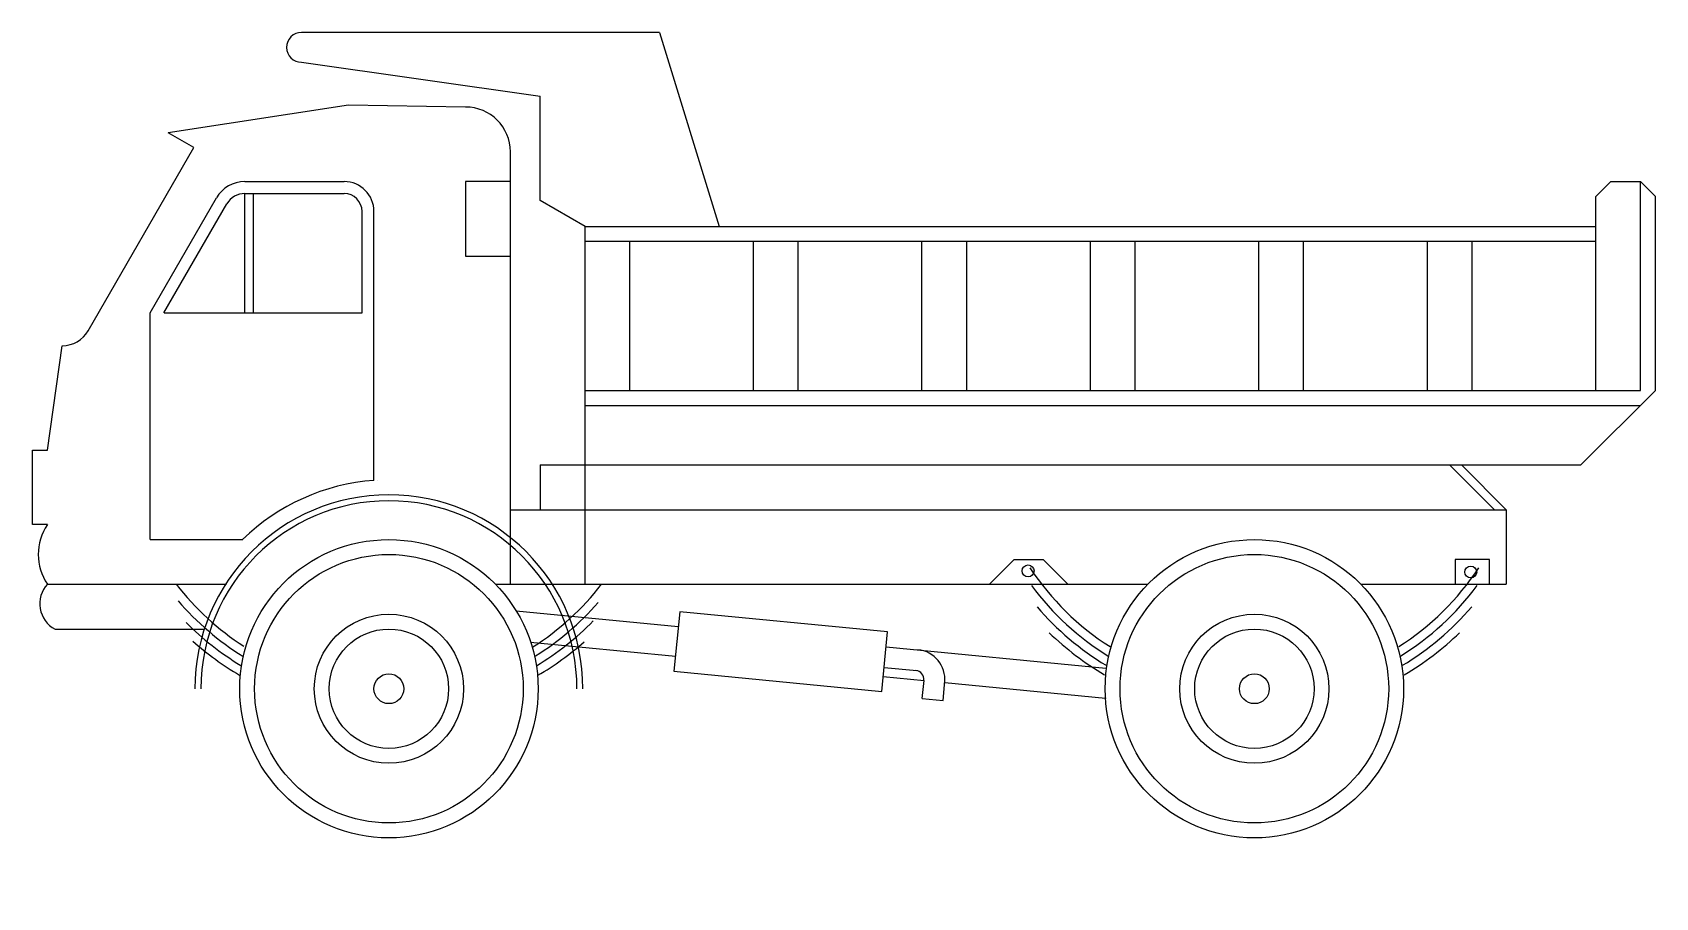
# Model space of a CAD drawing. Extents: x 0.19 to 5.63, y -0.12 to 2.78.
import ezdxf

# ---------------------------------------------------------------- set-up
doc = ezdxf.new("R2010")
doc.units = 0
doc.header["$MEASUREMENT"] = 0
doc.layers.get('0').update_dxf_attribs({"linetype": 'CONTINUOUS'})

msp = doc.modelspace()

# ---------------------------------------------------------------- linework, layer by layer
for p, q in [((2.295, 2.7834), (1.095, 2.7834)), ((2.295, 2.7834), (2.495, 2.1334)), ((1.095, 2.6834), (1.8951, 2.5699)), ((1.8951, 2.2199), (1.8951, 2.5699)), ((0.3801, 1.7834), (0.7346, 2.3973)), ((0.7346, 2.3973), (0.648, 2.4473)), ((1.795, 2.1334), (1.795, 2.3834)), ((0.9051, 2.2834), (1.2379, 2.2834)), ((0.9051, 1.8434), (0.9051, 2.2434)), ((0.9051, 2.2434), (1.2379, 2.2434)), ((0.9328, 2.2434), (0.9328, 1.8434)), ((1.795, 2.2834), (1.645, 2.2834)), ((1.645, 2.2834), (1.645, 2.0334)), ((5.4321, 2.2334), (5.4821, 2.2834)), ((5.4321, 1.5834), (5.4321, 2.2334)), ((5.4821, 2.2834), (5.5821, 2.2834)), ((5.5821, 1.5834), (5.5821, 2.2834)), ((5.5821, 2.2834), (5.6321, 2.2334)), ((5.6321, 1.5834), (5.6321, 2.2334)), ((0.5879, 1.8433), (0.8105, 2.2287)), ((0.6342, 1.8435), (0.8451, 2.2087)), ((1.2979, 1.8434), (1.2979, 2.1834)), ((1.3379, 1.2816), (1.3379, 2.1834)), ((2.045, 2.1334), (1.8951, 2.2199)), ((1.795, 0.9334), (1.795, 2.1334)), ((2.045, 0.9334), (2.045, 2.1334)), ((2.047, 2.1334), (5.4321, 2.1334)), ((2.047, 2.0834), (5.4321, 2.0834)), ((2.195, 1.5834), (2.195, 2.0834)), ((2.6095, 1.5834), (2.6095, 2.0834)), ((2.7595, 1.5834), (2.7595, 2.0834)), ((3.174, 1.5834), (3.174, 2.0834)), ((3.324, 1.5834), (3.324, 2.0834)), ((3.7385, 1.5834), (3.7385, 2.0834)), ((3.8885, 1.5834), (3.8885, 2.0834)), ((4.303, 1.5834), (4.303, 2.0834)), ((4.453, 1.5834), (4.453, 2.0834)), ((4.8675, 1.5834), (4.8675, 2.0834)), ((5.0175, 1.5834), (5.0175, 2.0834)), ((1.645, 2.0334), (1.795, 2.0334)), ((0.5879, 1.0834), (0.5879, 1.8433)), ((0.6343, 1.8434), (1.2979, 1.8434)), ((0.2435, 1.3834), (0.2935, 1.7334)), ((2.047, 1.5834), (5.5821, 1.5834)), ((5.3821, 1.3334), (5.6321, 1.5834)), ((2.047, 1.5334), (5.5821, 1.5334)), ((0.1935, 1.1334), (0.1935, 1.3834)), ((0.1935, 1.3834), (0.2435, 1.3834)), ((1.895, 1.3334), (5.3821, 1.3334)), ((1.895, 1.3334), (1.895, 1.1834)), ((5.0921, 1.1834), (4.9442, 1.3313)), ((4.9821, 1.3334), (4.9822, 1.3333)), ((4.9842, 1.3313), (4.9822, 1.3333)), ((5.1321, 1.1834), (4.9842, 1.3313)), ((1.795, 1.1834), (5.1321, 1.1834)), ((5.1321, 1.1834), (5.1321, 0.9334)), ((0.2435, 1.1334), (0.1935, 1.1334)), ((0.5879, 1.0834), (0.898, 1.0834)), ((3.4832, 1.0169), (3.3988, 0.9325)), ((3.4832, 1.0169), (3.5804, 1.0169)), ((3.5804, 1.0169), (3.6643, 0.933)), ((5.0762, 1.0169), (4.9602, 1.0169)), ((4.9602, 1.0169), (4.9602, 0.9334)), ((5.0762, 0.9334), (5.0762, 1.0169)), ((0.2435, 0.9334), (0.8435, 0.9334)), ((1.745, 0.9334), (2.2321, 0.9334)), ((1.7482, 0.9334), (3.9308, 0.9334)), ((4.645, 0.9334), (5.1321, 0.9334)), ((1.814, 0.845), (2.3575, 0.7921)), ((0.2692, 0.7834), (0.7692, 0.7834)), ((1.862, 0.7399), (2.3478, 0.6926)), ((3.0542, 0.7243), (3.7904, 0.6527)), ((3.0474, 0.6547), (3.1573, 0.644)), ((3.0445, 0.6248), (3.1809, 0.6115)), ((3.175, 0.5511), (3.1809, 0.6115)), ((3.2446, 0.5443), (3.251, 0.61)), ((3.2505, 0.6047), (3.789, 0.5523)), ((3.175, 0.5511), (3.2446, 0.5443))]:
    msp.add_line(p, q)
for points in [[(1.645, 2.5334), (1.2525, 2.5401), (0.648, 2.4473)], [(2.3429, 0.6424), (3.0396, 0.5746), (3.059, 0.7736), (2.3623, 0.8414), (2.3429, 0.6424)]]:
    msp.add_lwpolyline(points)
for centre, radius in [((1.3879, 0.5834), 0.5), ((1.3879, 0.5834), 0.45), ((4.2879, 0.5834), 0.5), ((4.2879, 0.5834), 0.45), ((3.5295, 0.9782), 0.02), ((5.013, 0.9747), 0.02), ((1.3879, 0.5834), 0.25), ((4.2879, 0.5834), 0.25), ((1.3879, 0.5834), 0.2), ((4.2879, 0.5834), 0.2), ((1.3879, 0.5834), 0.05), ((4.2879, 0.5834), 0.05)]:
    msp.add_circle(centre, radius)
for centre, radius, start, end in [((1.095, 2.7334), 0.05, 90, 270), ((1.645, 2.3834), 0.15, 0, 90), ((4.2879, 1.4834), 0.9921, 213.6663, 213.6663), ((4.2879, 1.4834), 0.9843, 213.9704, 213.9704), ((4.2879, 1.4834), 0.96, 238.8461, 238.8461), ((4.2879, 1.4834), 0.8928, 218.029, 218.029), ((0.9051, 2.1741), 0.1093, 90, 150.0004), ((0.9051, 2.1741), 0.0693, 90, 150.0006), ((1.2379, 2.1834), 0.1, 0, 90), ((1.2379, 2.1834), 0.06, 0, 90), ((0.2935, 1.8334), 0.1, 270, 330), ((1.3879, 0.5834), 0.7, 135, 135), ((1.3879, 0.5834), 0.7, 90, 90), ((1.3879, 0.5834), 0.7, 94.1077, 134.4503), ((1.3879, 0.5834), 0.7, 93.04122926019555, 93.04123688959007), ((1.3879, 0.5834), 0.65, 0, 180), ((1.3879, 0.5834), 0.63, 0, 180), ((0.393, 1.0334), 0.1799, 146.2237, 213.7764), ((4.2879, 1.4834), 0.9, 213.3453, 237.4919), ((4.2879, 1.4834), 0.9, 302.5081, 326.6547), ((0.3143, 0.8683), 0.0962, 137.4147, 241.9897), ((1.3879, 1.4834), 0.9, 217.6699, 237.3215), ((1.3879, 1.4834), 0.9, 302.4068, 322.3301), ((4.2879, 1.4834), 0.93, 216.5812, 238.2476), ((4.2879, 1.4834), 0.93, 301.7524, 323.4188), ((1.3879, 1.4834), 0.93, 220.5695, 238.2736), ((1.3879, 1.4834), 0.93, 301.8649, 318.8932), ((4.2879, 1.4834), 0.96, 220.6511, 238.8461), ((4.2879, 1.4834), 0.96, 301.1539, 319.3489), ((1.3879, 1.4834), 0.96, 224.9214, 238.8486), ((1.3879, 1.4834), 0.96, 300.9899, 315.5157), ((4.2879, 1.4834), 0.99, 226.0003, 239.5103), ((4.2879, 1.4834), 0.99, 300.4897, 313.9997), ((1.3879, 1.4834), 0.99, 228.4218, 239.636), ((1.3879, 1.4834), 0.99, 300.2879, 311.397), ((3.151, 0.6144), 0.1, 354.4415, 84.4414), ((3.151, 0.6144), 0.03, 354.4414, 84.4415), ((4.2879, 0.5834), 0.5, 183.5595, 183.7677)]:
    msp.add_arc(centre, radius, start, end)

doc.saveas('drawing.dxf')
